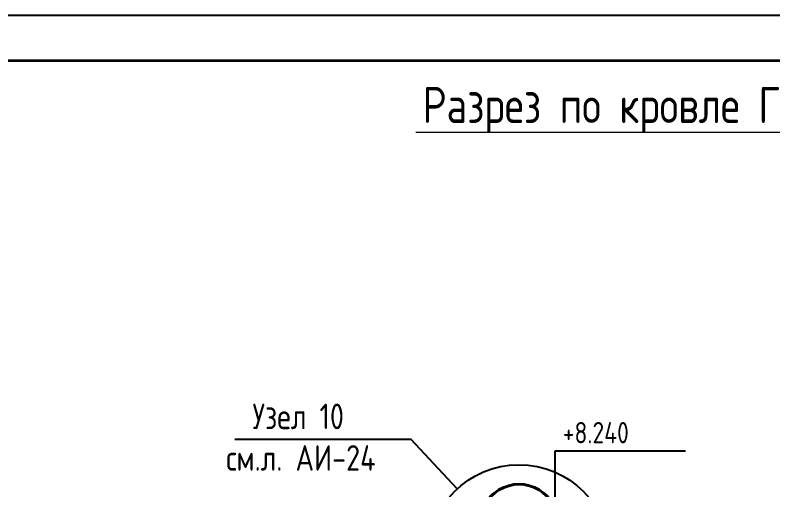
# Model space of a CAD drawing. Extents: x -12289450 to -10763036, y -7834513 to -6150123.
# Drawn here: x -10892149 to -10888592, y -7674489 to -7672261 of the extents above; entities that cross this region are included whole.
import ezdxf

# ---------------------------------------------------------------- set-up
doc = ezdxf.new("R2010")
doc.units = 0
doc.header["$LTSCALE"] = 25
for name, color, linetype in [('004-ВСПЛИНИИ', 15, 'Continuous'), ('Annotation - Text', 7, 'Continuous'), ('ArchiCAD', 7, 'Continuous'), ('EEE', 7, 'Continuous'), ('Новое', 51, 'Continuous'), ('Примечания', 7, 'Continuous')]:
    doc.layers.add(name, color=color, linetype=linetype)
doc.layers.add('Перегор', color=4, linetype='Continuous', lineweight=20)
doc.styles.add('GOST 2.304', font='cs_gost2304.shx')

msp = doc.modelspace()

# ---------------------------------------------------------------- linework, layer by layer
at = {"layer": '004-ВСПЛИНИИ', "color": 1}
for p in [(-10891118.7, -7674251.3), (-10890074.8, -7674485.1)]:
    msp.add_line(p, (-10890291.2, -7674251.3), dxfattribs=at)
msp.add_circle((-10889784.1, -7674798.9), 427.7, dxfattribs=at)
at = {"layer": 'ArchiCAD', "color": 7, "linetype": 'Continuous', "lineweight": 35}
msp.add_lwpolyline([(-10900891.4, -7672473.4), (-10884132.2, -7672473.4), (-10884132.2, -7684650.4), (-10900891.4, -7684650.4)], close=True, dxfattribs=at)
msp.add_lwpolyline([(-10900891.4, -7672473.4), (-10884132.2, -7672473.4), (-10884132.2, -7684650.4), (-10900891.4, -7684650.4)], close=True, dxfattribs=at)
at = {"layer": 'EEE', "lineweight": 15}
msp.add_line((-10890268.6, -7672810.2), (-10887685.2, -7672810.2), dxfattribs=at)
at = {"layer": 'Новое', "color": 7, "linetype": 'Continuous'}
msp.add_lwpolyline([(-10901740, -7672261.3), (-10883920.1, -7672261.3), (-10883920.1, -7684862.5), (-10901740, -7684862.5)], close=True, dxfattribs=at)
msp.add_lwpolyline([(-10901740, -7672261.3), (-10883920.1, -7672261.3), (-10883920.1, -7684862.5), (-10901740, -7684862.5)], close=True, dxfattribs=at)
at = {"layer": 'Перегор', "linetype": 'Continuous', "lineweight": 40, "ltscale": 100}
msp.add_arc((-10889783.8, -7674645.6), 182.5, 356.4776, 183.5224, dxfattribs=at)
at = {"layer": 'Примечания', "linetype": 'Continuous', "lineweight": 25, "ltscale": 40}
for p, q in [((-10889614.5, -7675010), (-10889614.5, -7674306.6)), ((-10889614.5, -7674306.6), (-10889001.9, -7674306.6))]:
    msp.add_line(p, q, dxfattribs=at)

# ---------------------------------------------------------------- texts
at = {"layer": 'Annotation - Text', "color": 0, "lineweight": 25, "style": 'GOST 2.304'}
for s, height, p in [('Разрез по кровле Г-Г.', 169.714, (-10890236.5, -7672767.6)), ('Узел 10', 120, (-10891035.1, -7674204.5)), ('см.л. АИ-24', 120, (-10891158.7, -7674399.3))]:
    msp.add_text(s, height=height, dxfattribs=at).set_placement(p)
at = {"layer": 'Примечания', "linetype": 'Continuous', "lineweight": 25, "ltscale": 40, "style": 'GOST 2.304'}
msp.add_text('+8.240', height=100, dxfattribs=at).set_placement((-10889578.5, -7674270.6))

doc.saveas('drawing.dxf')
